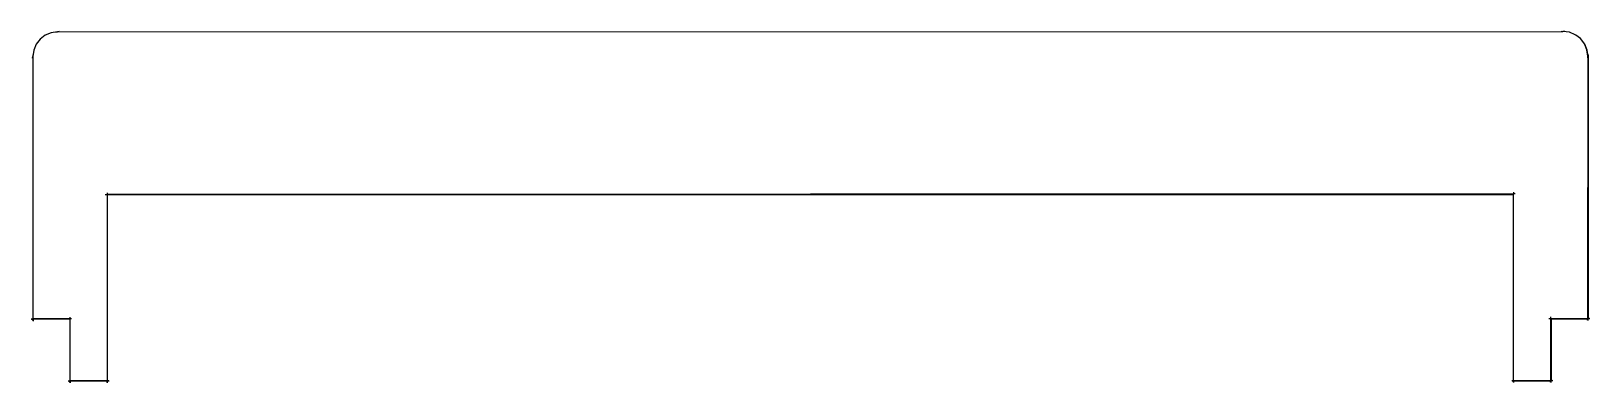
# Model space of a CAD drawing. Extents: x -315 to 315, y -71 to 71.
import ezdxf

# ---------------------------------------------------------------- set-up
doc = ezdxf.new("R2010")
doc.units = 0
doc.layers.get('0').update_dxf_attribs({"linetype": 'CONTINUOUS'})

msp = doc.modelspace()

# ---------------------------------------------------------------- linework, layer by layer
for p, q in [((-307.22, 70.19), (-309.64, 69.19)), ((-304.64, 70.54), (-307.22, 70.19)), ((-305.33, 70.54), (-304.64, 70.54)), ((-304.64, 70.54), (304.46, 70.7)), ((-303.95, 70.63), (-304.64, 70.54)), ((303.77, 70.79), (304.46, 70.7)), ((305.15, 70.7), (304.46, 70.7)), ((307.05, 70.36), (304.46, 70.7)), ((309.46, 69.36), (307.05, 70.36)), ((-314.29, 63.12), (-314.64, 60.53)), ((-313.3, 65.53), (-314.29, 63.12)), ((-311.71, 67.6), (-313.3, 65.53)), ((-309.64, 69.19), (-311.71, 67.6)), ((309.64, 69.23), (309.46, 69.36)), ((311.53, 67.77), (309.64, 69.23)), ((311.71, 67.64), (311.53, 67.77)), ((313.12, 65.7), (311.53, 67.77)), ((313.3, 65.57), (311.71, 67.64)), ((314.12, 63.29), (313.12, 65.7)), ((314.3, 63.16), (313.3, 65.57)), ((314.46, 60.7), (314.12, 63.29)), ((314.64, 60.57), (314.3, 63.16)), ((-314.73, 59.85), (-314.64, 60.53)), ((-314.64, 61.23), (-314.64, 60.53)), ((-314.64, 60.53), (-314.64, -45.57)), ((314.46, 60.7), (314.45, -45.4)), ((314.46, 61.39), (314.46, 60.7)), ((314.46, 60.7), (314.55, 60.64)), ((314.55, 60.02), (314.46, 60.7)), ((314.64, 60.57), (314.55, 60.64)), ((314.64, 61.26), (314.64, 60.57)), ((314.73, 59.88), (314.64, 60.57)), ((314.64, 60.57), (314.64, -45.4)), ((-285.33, 4.8), (-284.64, 4.8)), ((-284.64, 5.49), (-284.64, 4.8)), ((284.46, 4.96), (-284.64, 4.8)), ((-284.64, 4.8), (-284.46, 4.67)), ((-284.64, 4.8), (-284.64, -70.56)), ((-284.46, 4.67), (284.46, 4.82)), ((-284.46, -70.56), (-284.46, 4.67)), ((284.46, 5.65), (284.46, 4.96)), ((285.15, 4.96), (284.46, 4.96)), ((284.46, 4.82), (284.46, 4.96)), ((284.46, -70.41), (284.46, 4.82)), ((-315.33, -45.57), (-314.64, -45.57)), ((-315.15, -45.71), (-314.64, -45.71)), ((-299.64, -45.57), (-314.64, -45.57)), ((-314.55, -45.64), (-314.64, -45.57)), ((-314.64, -45.71), (-314.64, -45.57)), ((-314.64, -46.26), (-314.64, -45.71)), ((-314.64, -45.71), (-314.45, -45.71)), ((-314.55, -45.64), (-314.45, -45.71)), ((-299.64, -45.7), (-314.45, -45.71)), ((-314.45, -46.4), (-314.45, -45.71)), ((-299.64, -44.87), (-299.64, -45.57)), ((-298.95, -45.57), (-299.64, -45.57)), ((-299.64, -45.57), (-299.64, -45.7)), ((-299.64, -45.7), (-299.64, -70.56)), ((298.77, -45.41), (299.46, -45.41)), ((299.46, -44.71), (299.46, -45.41)), ((299.46, -45.41), (314.45, -45.4)), ((299.46, -45.41), (299.64, -45.54)), ((299.46, -45.41), (299.46, -70.4)), ((299.64, -45.54), (314.45, -45.54)), ((299.64, -45.54), (299.64, -70.4)), ((314.45, -45.4), (314.64, -45.54)), ((314.45, -45.54), (314.45, -45.4)), ((314.64, -45.4), (314.45, -45.4)), ((314.45, -46.09), (314.45, -45.54)), ((314.45, -45.54), (314.64, -45.54)), ((315.15, -45.4), (314.64, -45.4)), ((314.64, -45.4), (314.64, -45.54)), ((315.33, -45.54), (314.64, -45.54)), ((314.64, -46.23), (314.64, -45.54)), ((-300.33, -70.56), (-299.64, -70.56)), ((-300.15, -70.7), (-299.64, -70.7)), ((-299.46, -70.7), (-299.64, -70.56)), ((-284.64, -70.56), (-299.64, -70.56)), ((-299.64, -70.7), (-299.64, -70.56)), ((-299.64, -70.7), (-299.46, -70.7)), ((-299.64, -71.25), (-299.64, -70.7)), ((-299.46, -71.39), (-299.46, -70.7)), ((-284.64, -70.7), (-299.46, -70.7)), ((-284.64, -70.56), (-284.46, -70.7)), ((-284.64, -70.7), (-284.64, -70.56)), ((-284.46, -70.56), (-284.64, -70.56)), ((-284.64, -71.25), (-284.64, -70.7)), ((-284.46, -70.7), (-284.64, -70.7)), ((-284.46, -70.7), (-284.46, -70.56)), ((-283.95, -70.56), (-284.46, -70.56)), ((-284.46, -71.39), (-284.46, -70.7)), ((-283.77, -70.7), (-284.46, -70.7)), ((283.77, -70.41), (284.46, -70.41)), ((283.95, -70.54), (284.46, -70.54)), ((284.46, -70.41), (299.46, -70.4)), ((284.46, -70.41), (284.64, -70.54)), ((284.46, -70.54), (284.46, -70.41)), ((284.46, -71.1), (284.46, -70.54)), ((284.46, -70.54), (284.64, -70.54)), ((284.64, -71.23), (284.64, -70.54)), ((284.64, -70.54), (299.46, -70.54)), ((299.46, -70.4), (299.64, -70.54)), ((299.46, -70.54), (299.46, -70.4)), ((299.64, -70.4), (299.46, -70.4)), ((299.46, -71.09), (299.46, -70.54)), ((299.46, -70.54), (299.64, -70.54)), ((300.15, -70.4), (299.64, -70.4)), ((299.64, -70.4), (299.64, -70.54)), ((300.33, -70.54), (299.64, -70.54)), ((299.64, -71.23), (299.64, -70.54))]:
    msp.add_line(p, q)

doc.saveas('drawing.dxf')
